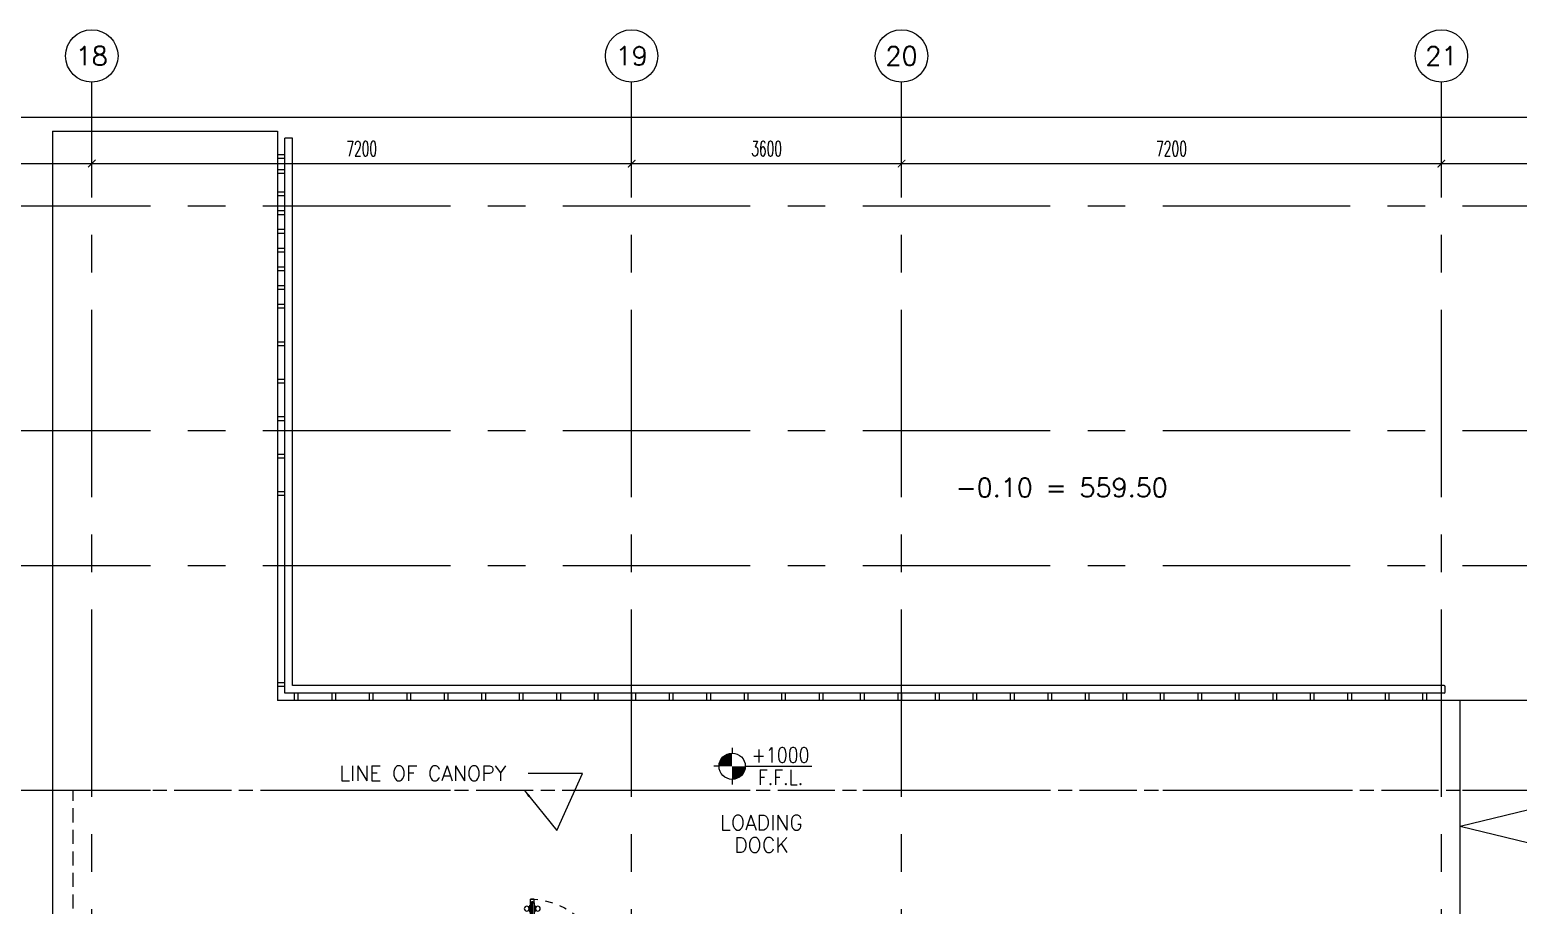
# Model space of a CAD drawing. Extents: x 417866.9 to 417960.2, y 43448 to 43538.2.
# Drawn here: x 417921.91 to 417941.76, y 43526.56 to 43538.25 of the extents above; entities that cross this region are included whole.
import ezdxf
from ezdxf.enums import TextEntityAlignment as Align

# ---------------------------------------------------------------- set-up
doc = ezdxf.new("R2010")
doc.units = 0
doc.header["$MEASUREMENT"] = 0
doc.header["$PDMODE"] = 3
doc.header["$PDSIZE"] = 0.1
for name, pattern in [('CENTERX2', [4, 2.5, -0.5, 0.5, -0.5]), ('HIDDEN', [0.375, 0.25, -0.125]), ('HIDDEN2', [0.1875, 0.125, -0.0625])]:
    doc.linetypes.add(name, pattern=pattern)
doc.layers.get('0').update_dxf_attribs({"linetype": 'CONTINUOUS'})
doc.layers.get('DEFPOINTS').update_dxf_attribs({"linetype": 'CONTINUOUS'})
for name, color, linetype in [('AX-CR', 2, 'CONTINUOUS'), ('AX-DIM', 4, 'CONTINUOUS'), ('AX-TXT', 6, 'CONTINUOUS'), ('AXES', 11, 'CENTERX2'), ('BORDER', 4, 'CONTINUOUS'), ('CANOPY-LN', 3, 'CONTINUOUS'), ('DOOR', 4, 'CONTINUOUS'), ('LEV-PL', 4, 'CONTINUOUS'), ('PART', 9, 'CONTINUOUS'), ('RM-NAME', 2, 'CONTINUOUS'), ('SLOPE', 8, 'CONTINUOUS'), ('STR', 5, 'CONTINUOUS'), ('TEXT', 4, 'CONTINUOUS')]:
    doc.layers.add(name, color=color, linetype=linetype)
doc.styles.add('ROMANS', font='ROMANS.shx', dxfattribs={"width": 0.6})
doc.styles.add('S', font='ROMANS.SHX')
doc.dimstyles.new('STANDARD in', dxfattribs={"dimtxt": 0.2, "dimasz": 0.1, "dimexe": 0.07, "dimexo": 0.05, "dimgap": 0.1, "dimtad": 1, "dimdec": 0, "dimlfac": 1000, "dimzin": 0, "dimdsep": 46, "dimtxsty": 'ROMANS', "dimblk": 'ARCHTICK', "dimcen": 0.05, "dimdle": 0.05, "dimclrd": 4, "dimclre": 4, "dimclrt": 2, "dimadec": 0, "dimazin": 0, "dimtfac": 1, "dimtdec": 0, "dimtmove": 2, "dimatfit": 3, "dimfxl": 0, "dimtolj": 1, "dimtzin": 0, "dimarcsym": 0})

# ---------------------------------------------------------------- blocks, each defined once
blk = doc.blocks.new('_ARCHTICK')
at = {"color": 0, "linetype": 'ByBlock', "const_width": 0.15}
blk.add_lwpolyline([(-0.5, -0.5), (0.5, 0.5)], dxfattribs=at)
blk = doc.blocks.new('*D452')
at = {"layer": 'AX-DIM', "color": 4, "linetype": 'ByBlock', "lineweight": -2}
for p, q in [((417922.737, 43536.112), (417922.737, 43536.532)), ((417929.937, 43536.112), (417929.937, 43536.532)), ((417922.687, 43536.462), (417929.987, 43536.462))]:
    blk.add_line(p, q, dxfattribs=at)
at = {"layer": 'DEFPOINTS', "color": 0, "linetype": 'ByBlock'}
for p in [(417929.937, 43536.462), (417922.737, 43536.062), (417929.937, 43536.062)]:
    blk.add_point(p, dxfattribs=at)
at = {"layer": 'AX-DIM', "color": 4, "linetype": 'ByBlock', "lineweight": -2, "xscale": 0.1, "yscale": 0.1, "zscale": 0.1, "rotation": 180}
blk.add_blockref('_ARCHTICK', (417922.737, 43536.462), dxfattribs=at)
at = {"layer": 'AX-DIM', "color": 4, "linetype": 'ByBlock', "lineweight": -2, "xscale": 0.1, "yscale": 0.1, "zscale": 0.1}
blk.add_blockref('_ARCHTICK', (417929.937, 43536.462), dxfattribs=at)
at = {"layer": 'AX-DIM', "color": 2, "linetype": 'ByBlock', "insert": (417926.337, 43536.662), "char_height": 0.2, "attachment_point": 5, "style": 'ROMANS'}
blk.add_mtext('\\A1;7200', dxfattribs=at)
blk = doc.blocks.new('*D451')
at = {"layer": 'AX-DIM', "color": 4, "linetype": 'ByBlock', "lineweight": -2}
for p, q in [((417915.537, 43536.112), (417915.537, 43536.532)), ((417922.737, 43536.112), (417922.737, 43536.532)), ((417915.487, 43536.462), (417922.787, 43536.462))]:
    blk.add_line(p, q, dxfattribs=at)
at = {"layer": 'DEFPOINTS', "color": 0, "linetype": 'ByBlock'}
for p in [(417922.737, 43536.462), (417915.537, 43536.062), (417922.737, 43536.062)]:
    blk.add_point(p, dxfattribs=at)
at = {"layer": 'AX-DIM', "color": 4, "linetype": 'ByBlock', "lineweight": -2, "xscale": 0.1, "yscale": 0.1, "zscale": 0.1, "rotation": 180}
blk.add_blockref('_ARCHTICK', (417915.537, 43536.462), dxfattribs=at)
at = {"layer": 'AX-DIM', "color": 4, "linetype": 'ByBlock', "lineweight": -2, "xscale": 0.1, "yscale": 0.1, "zscale": 0.1}
blk.add_blockref('_ARCHTICK', (417922.737, 43536.462), dxfattribs=at)
at = {"layer": 'AX-DIM', "color": 2, "linetype": 'ByBlock', "insert": (417919.137, 43536.662), "char_height": 0.2, "attachment_point": 5, "style": 'ROMANS'}
blk.add_mtext('\\A1;7200', dxfattribs=at)
blk = doc.blocks.new('AXU')
at = {"layer": 'AX-CR'}
blk.add_circle((0, 350), 350, dxfattribs=at)
at = {"layer": 'AX-TXT', "style": 'ROMANS'}
blk.add_attdef('AX', text='', height=250, dxfattribs=at).set_placement((0, 350), align=Align.MIDDLE)
blk = doc.blocks.new('*D455')
at = {"layer": 'AX-DIM', "color": 4, "linetype": 'ByBlock', "lineweight": -2}
for p, q in [((417940.737, 43536.112), (417940.737, 43536.532)), ((417947.937, 43536.112), (417947.937, 43536.532)), ((417940.687, 43536.462), (417947.987, 43536.462))]:
    blk.add_line(p, q, dxfattribs=at)
at = {"layer": 'DEFPOINTS', "color": 0, "linetype": 'ByBlock'}
for p in [(417947.937, 43536.462), (417940.737, 43536.062), (417947.937, 43536.062)]:
    blk.add_point(p, dxfattribs=at)
at = {"layer": 'AX-DIM', "color": 4, "linetype": 'ByBlock', "lineweight": -2, "xscale": 0.1, "yscale": 0.1, "zscale": 0.1, "rotation": 180}
blk.add_blockref('_ARCHTICK', (417940.737, 43536.462), dxfattribs=at)
at = {"layer": 'AX-DIM', "color": 4, "linetype": 'ByBlock', "lineweight": -2, "xscale": 0.1, "yscale": 0.1, "zscale": 0.1}
blk.add_blockref('_ARCHTICK', (417947.937, 43536.462), dxfattribs=at)
at = {"layer": 'AX-DIM', "color": 2, "linetype": 'ByBlock', "insert": (417944.337, 43536.662), "char_height": 0.2, "attachment_point": 5, "style": 'ROMANS'}
blk.add_mtext('\\A1;7200', dxfattribs=at)
blk = doc.blocks.new('*D454')
at = {"layer": 'AX-DIM', "color": 4, "linetype": 'ByBlock', "lineweight": -2}
for p, q in [((417933.537, 43536.112), (417933.537, 43536.532)), ((417940.737, 43536.112), (417940.737, 43536.532)), ((417933.487, 43536.462), (417940.787, 43536.462))]:
    blk.add_line(p, q, dxfattribs=at)
at = {"layer": 'DEFPOINTS', "color": 0, "linetype": 'ByBlock'}
for p in [(417940.737, 43536.462), (417933.537, 43536.062), (417940.737, 43536.062)]:
    blk.add_point(p, dxfattribs=at)
at = {"layer": 'AX-DIM', "color": 4, "linetype": 'ByBlock', "lineweight": -2, "xscale": 0.1, "yscale": 0.1, "zscale": 0.1, "rotation": 180}
blk.add_blockref('_ARCHTICK', (417933.537, 43536.462), dxfattribs=at)
at = {"layer": 'AX-DIM', "color": 4, "linetype": 'ByBlock', "lineweight": -2, "xscale": 0.1, "yscale": 0.1, "zscale": 0.1}
blk.add_blockref('_ARCHTICK', (417940.737, 43536.462), dxfattribs=at)
at = {"layer": 'AX-DIM', "color": 2, "linetype": 'ByBlock', "insert": (417937.137, 43536.662), "char_height": 0.2, "attachment_point": 5, "style": 'ROMANS'}
blk.add_mtext('\\A1;7200', dxfattribs=at)
blk = doc.blocks.new('LEV1')
at = {"layer": 'LEV-PL'}
for p, q in [((0, 245), (0, 175)), ((-175, 0), (-245, 0)), ((175, 0), (1061, 0)), ((0, -175), (0, -245))]:
    blk.add_line(p, q, dxfattribs=at)
at = {"layer": 'LEV-PL', "const_width": 175}
for points in [[(-88, 0, -0.414214), (0, 88, -1)], [(88, 0, -0.414214), (0, -88, -1)]]:
    blk.add_lwpolyline(points, format="xyb", dxfattribs=at)
at = {"layer": 'LEV-PL'}
blk.add_circle((0, 0), 175, dxfattribs=at)
at = {"layer": 'LEV-PL', "color": 4, "style": 'S', "width": 0.85}
for tag, p in [('+0000', (646, 50)), ('F.F.L.', (646, -250))]:
    blk.add_attdef(tag, text='', height=200, dxfattribs=at).set_placement(p, align=Align.CENTER)
blk = doc.blocks.new('*D453')
at = {"layer": 'AX-DIM', "color": 4, "linetype": 'ByBlock', "lineweight": -2}
for p, q in [((417929.937, 43536.112), (417929.937, 43536.532)), ((417933.537, 43536.112), (417933.537, 43536.532)), ((417929.887, 43536.462), (417933.587, 43536.462))]:
    blk.add_line(p, q, dxfattribs=at)
at = {"layer": 'DEFPOINTS', "color": 0, "linetype": 'ByBlock'}
for p in [(417933.537, 43536.462), (417929.937, 43536.062), (417933.537, 43536.062)]:
    blk.add_point(p, dxfattribs=at)
at = {"layer": 'AX-DIM', "color": 4, "linetype": 'ByBlock', "lineweight": -2, "xscale": 0.1, "yscale": 0.1, "zscale": 0.1, "rotation": 180}
blk.add_blockref('_ARCHTICK', (417929.937, 43536.462), dxfattribs=at)
at = {"layer": 'AX-DIM', "color": 4, "linetype": 'ByBlock', "lineweight": -2, "xscale": 0.1, "yscale": 0.1, "zscale": 0.1}
blk.add_blockref('_ARCHTICK', (417933.537, 43536.462), dxfattribs=at)
at = {"layer": 'AX-DIM', "color": 2, "linetype": 'ByBlock', "insert": (417931.737, 43536.662), "char_height": 0.2, "attachment_point": 5, "style": 'ROMANS'}
blk.add_mtext('\\A1;3600', dxfattribs=at)
blk = doc.blocks.new('*D410')
at = {"layer": 'AX-DIM', "color": 4, "lineweight": -2}
for p, q in [((417873.497, 43534.597), (417873.497, 43537.15)), ((417948.187, 43526.662), (417948.187, 43537.15)), ((417873.447, 43537.08), (417948.237, 43537.08))]:
    blk.add_line(p, q, dxfattribs=at)
at = {"layer": 'DEFPOINTS', "color": 0}
for p in [(417948.187, 43537.08), (417873.497, 43534.547), (417948.187, 43526.612)]:
    blk.add_point(p, dxfattribs=at)
at = {"layer": 'AX-DIM', "color": 4, "lineweight": -2, "xscale": 0.1, "yscale": 0.1, "zscale": 0.1, "rotation": 180}
blk.add_blockref('_ARCHTICK', (417873.497, 43537.08), dxfattribs=at)
at = {"layer": 'AX-DIM', "color": 4, "lineweight": -2, "xscale": 0.1, "yscale": 0.1, "zscale": 0.1}
blk.add_blockref('_ARCHTICK', (417948.187, 43537.08), dxfattribs=at)
at = {"layer": 'AX-DIM', "color": 2, "insert": (417910.842, 43537.28), "char_height": 0.2, "attachment_point": 5, "style": 'ROMANS'}
blk.add_mtext('\\A1;74690', dxfattribs=at)
blk = doc.blocks.new('DOOR1000')
at = {"layer": 'DOOR', "color": 7, "linetype": 'ByBlock'}
for p, q in [((-150, 0), (0, 0)), ((-150, 0), (-150, -25)), ((0, -50), (-114, 0)), ((0, -50), (-40, 0)), ((0, -50), (0, 0)), ((-1100, -25), (-1100, -75)), ((-1100, -75), (-1100, -25)), ((-1050, -25), (-1100, -25)), ((-1050, -75), (-1100, -75)), ((-1070, -42), (-1070, -58)), ((-1050, -42), (-1070, -42)), ((-1050, -58), (-1070, -58)), ((-1050, -25), (-1050, -42)), ((-1050, -58), (-1050, -75)), ((-1018, -25), (-1018, -18)), ((-928, -18), (-1018, -18)), ((-1018, -75), (-1018, -82)), ((-928, -82), (-1018, -82)), ((-1005, -18), (-1005, -9)), ((-1005, -9), (-940, -9)), ((-1005, -18), (-940, -18)), ((-1005, -82), (-1005, -91)), ((-1005, -82), (-940, -82)), ((-1005, -91), (-940, -91)), ((-940, -18), (-940, -9)), ((-940, -82), (-940, -91)), ((-928, -25), (-928, -18)), ((-928, -75), (-928, -82)), ((-200, -25), (-150, -25)), ((-200, -42), (-200, -25)), ((-180, -42), (-200, -42)), ((-200, -58), (-180, -58)), ((-200, -75), (-200, -58)), ((-150, -75), (-200, -75)), ((-180, -58), (-180, -42)), ((-150, -25), (-100, -25)), ((-150, -75), (-150, -25)), ((-100, -25), (-100, -50)), ((0, -50), (-100, -37)), ((-100, -50), (0, -50)), ((-150, -975), (-100, -975)), ((-150, -1000), (-150, -975)), ((0, -950), (-114, -1000)), ((-100, -975), (-100, -950)), ((0, -950), (-100, -963)), ((-100, -950), (0, -950)), ((0, -950), (-40, -1000)), ((0, -950), (0, -1000)), ((-150, -1000), (0, -1000)), ((0, -1000), (-150, -1000))]:
    blk.add_line(p, q, dxfattribs=at)
at = {"layer": 'DOOR', "linetype": 'ByBlock'}
for p, q in [((-200, -25), (-1050, -25)), ((-200, -42), (-1050, -42)), ((-200, -58), (-1050, -58)), ((-1050, -75), (-200, -75))]:
    blk.add_line(p, q, dxfattribs=at)
at = {"layer": 'DOOR', "color": 7, "linetype": 'ByBlock'}
for centre in [(-973, 24), (-973, -124)]:
    blk.add_circle(centre, 32.4, dxfattribs=at)
for centre, radius, start, end in [((0, -50), 154, 161.1053, 166.2858), ((0, -50), 94.4, 148.0182, 180), ((0, -50), 134, 158.1598, 169.28), ((0, -50), 114, 154.0838, 167.3774), ((0, -50), 74.4, 137.7764, 180), ((0, -50), 54.4, 113.2074, 180), ((0, -50), 34.4, 90, 180), ((0, -50), 14.4, 90, 180), ((0, -950), 154, 193.7142, 198.8947), ((0, -950), 134, 190.72, 201.8402), ((0, -950), 94.4, 180, 211.9818), ((0, -950), 74.4, 180, 222.2236), ((0, -950), 54.4, 180, 246.7926), ((0, -950), 34.4, 180, 270), ((0, -950), 14.4, 180, 270)]:
    blk.add_arc(centre, radius, start, end, dxfattribs=at)
at = {"layer": 'DOOR', "linetype": 'HIDDEN', "ltscale": 0.5}
blk.add_arc((-150, -25), 950, 180, 270, dxfattribs=at)

msp = doc.modelspace()

# ---------------------------------------------------------------- linework, layer by layer
at = {"layer": 'AXES'}
for p, q in [((417922.7366, 43460.01), (417922.7366, 43537.5491)), ((417929.9366, 43460.01), (417929.9366, 43537.5491)), ((417933.5366, 43460.01), (417933.5366, 43537.5491)), ((417940.7366, 43460.01), (417940.7366, 43537.5491)), ((417959.5194, 43535.8943), (417889.6966, 43535.8943)), ((417959.5194, 43532.8943), (417889.6966, 43532.8943)), ((417959.5194, 43531.0943), (417889.6966, 43531.0943)), ((417959.5194, 43528.0943), (417889.6966, 43528.0943))]:
    msp.add_line(p, q, dxfattribs=at)
at = {"layer": 'BORDER'}
for p, q in [((417922.2116, 43536.8943), (417922.2116, 43525.7443)), ((417922.2116, 43536.8943), (417925.2116, 43536.8943)), ((417925.2116, 43536.8943), (417925.2116, 43529.2943)), ((417947.8866, 43529.2943), (417925.2116, 43529.2943))]:
    msp.add_line(p, q, dxfattribs=at)
at = {"layer": 'CANOPY-LN', "linetype": 'HIDDEN2', "ltscale": 1.5}
for p, q in [((417940.9866, 43528.0943), (417922.4866, 43528.0943)), ((417922.4866, 43525.9443), (417922.4866, 43528.0943)), ((417940.9866, 43525.9443), (417940.9866, 43528.0943))]:
    msp.add_line(p, q, dxfattribs=at)
at = {"layer": 'SLOPE', "color": 5}
for q in [(417947.8866, 43529.2943), (417947.8866, 43525.9443)]:
    msp.add_line((417940.9866, 43527.6193), q, dxfattribs=at)
at = {"layer": 'STR'}
for p, q in [((417925.3132, 43529.3943), (417925.3132, 43536.8003)), ((417925.4132, 43536.8003), (417925.3132, 43536.8003)), ((417925.4132, 43529.4943), (417925.4132, 43536.8003)), ((417925.3132, 43536.5807), (417925.2132, 43536.5807)), ((417925.3132, 43536.5307), (417925.2132, 43536.5307)), ((417925.3132, 43536.3807), (417925.2132, 43536.3807)), ((417925.3132, 43536.3307), (417925.2132, 43536.3307)), ((417925.3132, 43536.0807), (417925.2132, 43536.0807)), ((417925.3132, 43536.0307), (417925.2132, 43536.0307)), ((417925.3132, 43535.8307), (417925.2132, 43535.8307)), ((417925.3132, 43535.7807), (417925.2132, 43535.7807)), ((417925.3132, 43535.5807), (417925.2132, 43535.5807)), ((417925.3132, 43535.5307), (417925.2132, 43535.5307)), ((417925.3132, 43535.3307), (417925.2132, 43535.3307)), ((417925.3132, 43535.2807), (417925.2132, 43535.2807)), ((417925.3132, 43535.0807), (417925.2132, 43535.0807)), ((417925.3132, 43535.0307), (417925.2132, 43535.0307)), ((417925.3132, 43534.8307), (417925.2132, 43534.8307)), ((417925.3132, 43534.7807), (417925.2132, 43534.7807)), ((417925.3132, 43534.5807), (417925.2132, 43534.5807)), ((417925.3132, 43534.5307), (417925.2132, 43534.5307)), ((417925.3132, 43534.0807), (417925.2132, 43534.0807)), ((417925.3132, 43534.0307), (417925.2132, 43534.0307)), ((417925.3132, 43533.5807), (417925.2132, 43533.5807)), ((417925.3132, 43533.5307), (417925.2132, 43533.5307)), ((417925.3132, 43533.0807), (417925.2132, 43533.0807)), ((417925.3132, 43533.0307), (417925.2132, 43533.0307)), ((417925.3132, 43532.5807), (417925.2132, 43532.5807)), ((417925.3132, 43532.5307), (417925.2132, 43532.5307)), ((417925.3132, 43532.0807), (417925.2132, 43532.0807)), ((417925.3132, 43532.0307), (417925.2132, 43532.0307)), ((417925.3132, 43529.5307), (417925.2132, 43529.5307)), ((417925.3132, 43529.4807), (417925.2132, 43529.4807)), ((417940.7716, 43529.3943), (417925.3132, 43529.3943)), ((417940.7716, 43529.4943), (417925.4132, 43529.4943)), ((417925.4366, 43529.3943), (417925.4366, 43529.2943)), ((417925.4366, 43529.3943), (417925.4366, 43529.2943)), ((417925.4866, 43529.3943), (417925.4866, 43529.2943)), ((417925.4866, 43529.3943), (417925.4866, 43529.2943)), ((417925.9366, 43529.3943), (417925.9366, 43529.2943)), ((417925.9866, 43529.3943), (417925.9866, 43529.2943)), ((417926.4366, 43529.3943), (417926.4366, 43529.2943)), ((417926.4866, 43529.3943), (417926.4866, 43529.2943)), ((417926.9366, 43529.3943), (417926.9366, 43529.2943)), ((417926.9866, 43529.3943), (417926.9866, 43529.2943)), ((417927.4366, 43529.3943), (417927.4366, 43529.2943)), ((417927.4866, 43529.3943), (417927.4866, 43529.2943)), ((417927.9366, 43529.3943), (417927.9366, 43529.2943)), ((417927.9866, 43529.3943), (417927.9866, 43529.2943)), ((417928.4366, 43529.3943), (417928.4366, 43529.2943)), ((417928.4866, 43529.3943), (417928.4866, 43529.2943)), ((417928.9366, 43529.3943), (417928.9366, 43529.2943)), ((417928.9866, 43529.3943), (417928.9866, 43529.2943)), ((417929.4366, 43529.3943), (417929.4366, 43529.2943)), ((417929.4866, 43529.3943), (417929.4866, 43529.2943)), ((417929.9366, 43529.3943), (417929.9366, 43529.2943)), ((417929.9866, 43529.3943), (417929.9866, 43529.2943)), ((417930.4366, 43529.3943), (417930.4366, 43529.2943)), ((417930.4866, 43529.3943), (417930.4866, 43529.2943)), ((417930.9366, 43529.3943), (417930.9366, 43529.2943)), ((417930.9866, 43529.3943), (417930.9866, 43529.2943)), ((417931.4366, 43529.3943), (417931.4366, 43529.2943)), ((417931.4866, 43529.3943), (417931.4866, 43529.2943)), ((417931.9366, 43529.3943), (417931.9366, 43529.2943)), ((417931.9866, 43529.3943), (417931.9866, 43529.2943)), ((417932.4366, 43529.3943), (417932.4366, 43529.2943)), ((417932.4866, 43529.3943), (417932.4866, 43529.2943)), ((417932.9866, 43529.3943), (417932.9866, 43529.2943)), ((417933.0366, 43529.3943), (417933.0366, 43529.2943)), ((417933.4866, 43529.3943), (417933.4866, 43529.2943)), ((417933.5366, 43529.3943), (417933.5366, 43529.2943)), ((417933.9866, 43529.3943), (417933.9866, 43529.2943)), ((417934.0366, 43529.3943), (417934.0366, 43529.2943)), ((417934.4866, 43529.3943), (417934.4866, 43529.2943)), ((417934.5366, 43529.3943), (417934.5366, 43529.2943)), ((417934.9866, 43529.3943), (417934.9866, 43529.2943)), ((417935.0366, 43529.3943), (417935.0366, 43529.2943)), ((417935.4866, 43529.3943), (417935.4866, 43529.2943)), ((417935.5366, 43529.3943), (417935.5366, 43529.2943)), ((417935.9866, 43529.3943), (417935.9866, 43529.2943)), ((417936.0366, 43529.3943), (417936.0366, 43529.2943)), ((417936.4866, 43529.3943), (417936.4866, 43529.2943)), ((417936.5366, 43529.3943), (417936.5366, 43529.2943)), ((417936.9866, 43529.3943), (417936.9866, 43529.2943)), ((417937.0366, 43529.3943), (417937.0366, 43529.2943)), ((417937.4866, 43529.3943), (417937.4866, 43529.2943)), ((417937.5366, 43529.3943), (417937.5366, 43529.2943)), ((417937.9866, 43529.3943), (417937.9866, 43529.2943)), ((417938.0366, 43529.3943), (417938.0366, 43529.2943)), ((417938.4866, 43529.3943), (417938.4866, 43529.2943)), ((417938.5366, 43529.3943), (417938.5366, 43529.2943)), ((417938.9866, 43529.3943), (417938.9866, 43529.2943)), ((417939.0366, 43529.3943), (417939.0366, 43529.2943)), ((417939.4866, 43529.3943), (417939.4866, 43529.2943)), ((417939.5366, 43529.3943), (417939.5366, 43529.2943)), ((417939.9866, 43529.3943), (417939.9866, 43529.2943)), ((417940.0366, 43529.3943), (417940.0366, 43529.2943)), ((417940.4866, 43529.3943), (417940.4866, 43529.2943)), ((417940.5366, 43529.3943), (417940.5366, 43529.2943)), ((417940.7866, 43529.4093), (417940.7866, 43529.4793)), ((417940.9866, 43525.7443), (417940.9866, 43529.2943))]:
    msp.add_line(p, q, dxfattribs=at)
for centre, start, end in [((417940.7716, 43529.4793), 0, 90), ((417940.7716, 43529.4093), 270, 0)]:
    msp.add_arc(centre, 0.015, start, end, dxfattribs=at)

# ---------------------------------------------------------------- block references
at = {"layer": 'AXES', "xscale": 0.001000000047497451, "yscale": 0.0009999999892897904, "zscale": 0.001}
for p, values in [((417922.7366, 43537.5491), {'AX': '18'}), ((417929.9366, 43537.5491), {'AX': '19'}), ((417933.5366, 43537.5491), {'AX': '20'}), ((417940.7366, 43537.5491), {'AX': '21'})]:
    msp.add_blockref('AXU', p, dxfattribs=at).add_auto_attribs(values)
at = {"layer": 'DOOR', "xscale": -0.0009999999892897904, "yscale": 0.0009999999892897904, "zscale": 0.001, "rotation": 90}
msp.add_blockref('DOOR1000', (417928.5616, 43525.5443), dxfattribs=at)
at = {"layer": 'PART', "xscale": 0.001000000047497451, "yscale": 0.0009999999892897904, "zscale": 0.001}
msp.add_blockref('LEV1', (417931.2776, 43528.4185), dxfattribs=at).add_auto_attribs({'F.F.L.': 'F.F.L.', '+0000': '+1000'})

# ---------------------------------------------------------------- texts
at = {"layer": 'RM-NAME', "style": 'ROMANS'}
for s, height, p in [('-0.10 = 559.50', 0.25, (417935.6738, 43532.1373)), ('LOADING', 0.2, (417931.6685, 43527.6673)), ('DOCK', 0.2, (417931.6685, 43527.3673))]:
    msp.add_text(s, height=height, dxfattribs=at).set_placement(p, align=Align.MIDDLE)
at = {"layer": 'RM-NAME', "color": 4, "style": 'ROMANS'}
msp.add_text('LINE OF CANOPY', height=0.2, dxfattribs=at).set_placement((417927.1501, 43528.3243), align=Align.MIDDLE)

# ---------------------------------------------------------------- dimensions: what is measured, and where the dimension line sits
at = {"layer": 'AX-DIM'}
dim = msp.add_linear_dim(base=(417948.1866, 43537.0798), p1=(417873.4966, 43534.5472), p2=(417948.1866, 43526.612), dimstyle='STANDARD in', dxfattribs=at)
dim.commit()
dim.dimension.update_dxf_attribs({"geometry": '*D410', "text_midpoint": (417910.8416, 43537.2798)})
at = {"layer": 'AX-DIM', "color": 1, "linetype": 'ByBlock'}
for base, p1, p2, picture, middle in [((417922.7366, 43536.4616), (417915.5366, 43536.0616), (417922.7366, 43536.0616), '*D451', (417919.1366, 43536.6616)), ((417929.9366, 43536.4616), (417922.7366, 43536.0616), (417929.9366, 43536.0616), '*D452', (417926.3366, 43536.6616)), ((417933.5366, 43536.4616), (417929.9366, 43536.0616), (417933.5366, 43536.0616), '*D453', (417931.7366, 43536.6616)), ((417940.7366, 43536.4616), (417933.5366, 43536.0616), (417940.7366, 43536.0616), '*D454', (417937.1366, 43536.6616)), ((417947.9366, 43536.4616), (417940.7366, 43536.0616), (417947.9366, 43536.0616), '*D455', (417944.3366, 43536.6616))]:
    dim = msp.add_linear_dim(base=base, p1=p1, p2=p2, dimstyle='STANDARD in', dxfattribs=at)
    dim.commit()
    dim.dimension.update_dxf_attribs({"geometry": picture, "text_midpoint": middle})

# ---------------------------------------------------------------- leaders
at = {"layer": 'TEXT', "color": 11}
msp.add_leader([(417928.5078, 43528.0943), (417928.9403, 43527.5591), (417929.2836, 43528.3204), (417928.5559, 43528.3204)], dimstyle='STANDARD in', dxfattribs=at)

doc.saveas('drawing.dxf')
